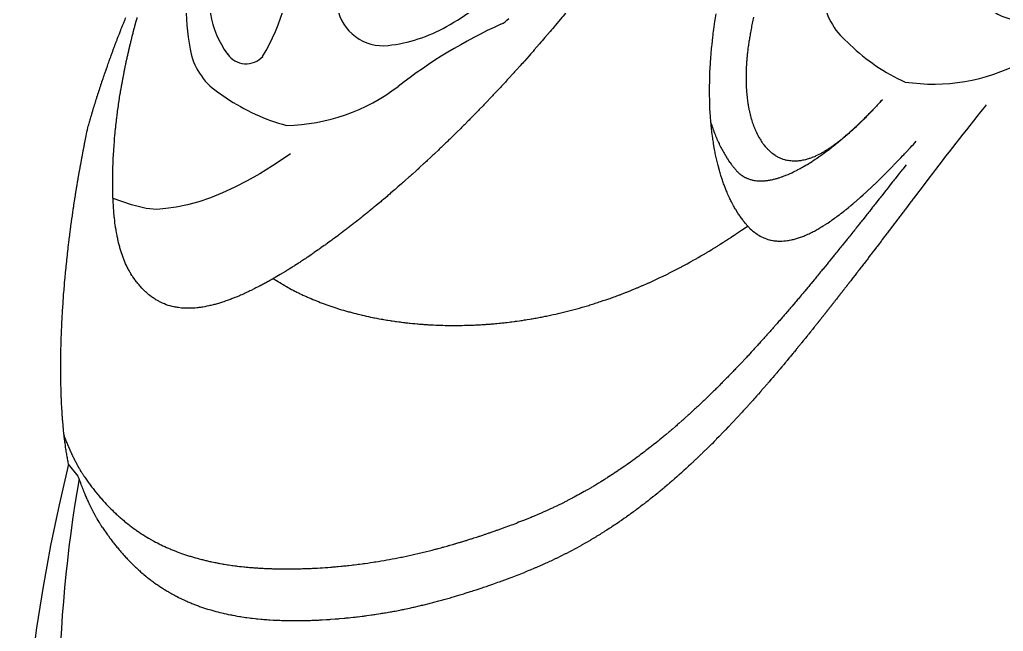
# Model space of a CAD drawing. Extents: x 649 to 723, y 631 to 778.
# Drawn here: x 654.94 to 661.68, y 715.11 to 719.29 of the extents above; entities that cross this region are included whole.
import ezdxf

# ---------------------------------------------------------------- set-up
doc = ezdxf.new("R2010")
doc.units = 0
doc.header["$MEASUREMENT"] = 0
doc.layers.add('1', color=4, linetype='Continuous')
doc.layers.add('204', color=7, linetype='Continuous')

# ---------------------------------------------------------------- blocks, each defined once
blk = doc.blocks.new('STANDARD')
at = {"layer": '1', "color": 2}
blk.add_line((0.9838, -2.3), (1.0564, -2.2984), dxfattribs=at)
blk.add_lwpolyline([(0.9838, 2.3, 0.194738), (0.6622, 2.1698, 0.099647), (0.2882, 1.6263, 0.057272), (0.0823, 0.9358, 0.043868), (0, 0, 0.043868), (0.0823, -0.9358, 0.057272), (0.2882, -1.6263, 0.099647), (0.6622, -2.1698, 0.194738), (0.9838, -2.3, 0.194738)], format="xyb", dxfattribs=at)
blk.add_lwpolyline([(1.5358, -1.4446, 0.188918), (1.7526, -1.3645, 0.101146), (2.0048, -1.0271, 0.059435), (2.1497, -0.5916, 0.045845), (2.2156, -0.0012, 0.045845), (2.1728, 0.5914, 0.059435), (2.0448, 1.0322, 0.101146), (1.806, 1.3791, 0.188918), (1.5924, 1.4676, 0.188918), (1.3756, 1.3875, 0.101146), (1.1234, 1.0501, 0.059435), (0.9784, 0.6147, 0.045845), (0.9126, 0.0242, 0.045845), (0.9554, -0.5684, 0.059435), (1.0834, -1.0092, 0.101146), (1.3222, -1.3561, 0.188918)], format="xyb", close=True, dxfattribs=at)
for centre, radius, start, end in [((0.7289, -1.1667), 1.3009, 306.49977, 342.69061), ((1.0257, -0.9378), 1.361, 271.29259, 290.51727)]:
    blk.add_arc(centre, radius, start, end, dxfattribs=at)
blk = doc.blocks.new('ROT')
at = {"layer": '1', "color": 2}
blk.add_line((0.9838, -2.3), (1.0564, -2.2984), dxfattribs=at)
blk.add_lwpolyline([(0.9838, 2.3, 0.194738), (0.6622, 2.1698, 0.099647), (0.2882, 1.6263, 0.057272), (0.0823, 0.9358, 0.043868), (0, 0, 0.043868), (0.0823, -0.9358, 0.057272), (0.2882, -1.6263, 0.099647), (0.6622, -2.1698, 0.194738), (0.9838, -2.3, 0.194738)], format="xyb", dxfattribs=at)
blk.add_lwpolyline([(1.5358, -1.4446, 0.188918), (1.7526, -1.3645, 0.101146), (2.0048, -1.0271, 0.059435), (2.1497, -0.5916, 0.045845), (2.2156, -0.0012, 0.045845), (2.1728, 0.5914, 0.059435), (2.0448, 1.0322, 0.101146), (1.806, 1.3791, 0.188918), (1.5924, 1.4676, 0.188918), (1.3756, 1.3875, 0.101146), (1.1234, 1.0501, 0.059435), (0.9784, 0.6147, 0.045845), (0.9126, 0.0242, 0.045845), (0.9554, -0.5684, 0.059435), (1.0834, -1.0092, 0.101146), (1.3222, -1.3561, 0.188918)], format="xyb", close=True, dxfattribs=at)
for centre, radius, start, end in [((2.1532, -0.7145), 0.1679, 329.90404, 352.47286), ((5.3779, -2.5834), 3.5592, 149.90404, 163.18483), ((0.7289, -1.1667), 1.3009, 306.49977, 342.69061), ((1.0257, -0.9378), 1.361, 271.29259, 290.51727)]:
    blk.add_arc(centre, radius, start, end, dxfattribs=at)
at = {"layer": '1', "color": 3}
for centre, radius, start, end in [((-0.3427, -2.0335), 1.4433, 4.40009, 34.99068), ((1.0851, -1.4508), 0.6287, 196.86234, 251.90472), ((0.9429, -1.9029), 0.1548, 249.9578, 352.6608)]:
    blk.add_arc(centre, radius, start, end, dxfattribs=at)
blk = doc.blocks.new('2010PRODIGY')
at = {"layer": '1', "color": 3}
for centre, radius, start, end in [((17.3628, 66.0444), 11.4311, 166.09843, 188.95849), ((15.4541, 67.0914), 9.2544, 170.05335, 207.15644)]:
    blk.add_arc(centre, radius, start, end, dxfattribs=at)
at = {"layer": '204', "color": 3, "linetype": 'Continuous'}
blk.add_line((6.3322, 68.7083), (6.2665, 68.7908), dxfattribs=at)
for points in [[(9.6688, 71.8766, -0.001218), (9.6335, 71.8341), (9.598, 71.7918, -0.001208), (9.5625, 71.7498), (9.5269, 71.7082, -0.001219), (9.4909, 71.6664), (9.4542, 71.6244, -0.001173), (9.4188, 71.5841), (9.3867, 71.548, -0.001148), (9.3579, 71.5158), (9.3319, 71.4871, -0.000891), (9.3071, 71.4597), (9.2818, 71.4321, -0.00081), (9.2562, 71.4044), (9.2307, 71.3769, -0.000884), (9.2053, 71.3497), (9.1798, 71.3226, -0.000859), (9.1543, 71.2957), (9.1288, 71.269, -0.000875), (9.1033, 71.2424), (9.0778, 71.2161, -0.000878), (9.0523, 71.1899), (9.0268, 71.1639, -0.000887), (9.0013, 71.1381), (8.9758, 71.1125, -0.000895), (8.9503, 71.0871), (8.9249, 71.0619, -0.000904), (8.8994, 71.0369), (8.874, 71.012, -0.000915), (8.8485, 70.9874), (8.8231, 70.963, -0.000926), (8.7977, 70.9388), (8.7724, 70.9148, -0.000939), (8.747, 70.891), (8.7217, 70.8674, -0.000953), (8.6965, 70.844), (8.6712, 70.8208, -0.000968), (8.646, 70.7978), (8.6209, 70.7751, -0.000984), (8.5957, 70.7526), (8.5707, 70.7303, -0.001002), (8.5456, 70.7082), (8.5206, 70.6863, -0.001021), (8.4957, 70.6647), (8.4708, 70.6433, -0.001032), (8.446, 70.6221), (8.4213, 70.6012, -0.001034), (8.3967, 70.5805), (8.3722, 70.5601, -0.001062), (8.3477, 70.54), (8.3234, 70.5201, -0.001088), (8.2991, 70.5004), (8.275, 70.4811, -0.001116), (8.2509, 70.4619), (8.227, 70.4431, -0.001147), (8.2031, 70.4245), (8.1794, 70.4061, -0.00118), (8.1558, 70.388), (8.1322, 70.3702, -0.001216), (8.1088, 70.3527), (8.0855, 70.3354, -0.001254), (8.0624, 70.3184), (8.0393, 70.3017, -0.001296), (8.0164, 70.2852), (7.9936, 70.269, -0.001341), (7.9709, 70.2531), (7.9484, 70.2374, -0.001393), (7.9259, 70.2221), (7.9036, 70.2069, -0.001435), (7.8815, 70.1922), (7.8596, 70.1777, -0.001534), (7.8376, 70.1634), (7.8152, 70.149, -0.001455), (7.7943, 70.1357), (7.7754, 70.1239, -0.0021), (7.7515, 70.1092), (7.7152, 70.0876, -0.001913), (7.6679, 70.0597)], [(10.9151, 70.4193), (10.8976, 70.4396, -0.010325), (10.8806, 70.461), (10.8642, 70.4835, -0.009561), (10.8483, 70.507), (10.833, 70.5316, -0.008847), (10.8182, 70.5573), (10.804, 70.584, -0.008172), (10.7903, 70.6117), (10.7773, 70.6405, -0.00756), (10.7648, 70.6702), (10.753, 70.701, -0.007005), (10.7417, 70.7328), (10.7311, 70.7656, -0.006509), (10.7212, 70.7993), (10.7118, 70.8339, -0.006067), (10.7032, 70.8696), (10.6952, 70.9061, -0.005674), (10.6879, 70.9436), (10.6812, 70.982, -0.005327), (10.6753, 71.0213), (10.6701, 71.0615, -0.005019), (10.6655, 71.1026), (10.6617, 71.1446, -0.004747), (10.6587, 71.1874), (10.6564, 71.231, -0.004506), (10.6548, 71.2755), (10.654, 71.3209, -0.004292), (10.654, 71.367), (10.6547, 71.414, -0.004102), (10.6563, 71.4617), (10.6586, 71.5102, -0.003932), (10.6618, 71.5595), (10.6658, 71.6096, -0.003782), (10.6706, 71.6604), (10.6763, 71.712, -0.003647), (10.6828, 71.7643), (10.6902, 71.8173, -0.003526), (10.6984, 71.871)], [(10.9551, 71.847, 0.002586), (10.9506, 71.8266), (10.944, 71.7956, 0.002278), (10.9358, 71.755)], [(6.9902, 69.8656), (6.9762, 69.8687, -0.009063), (6.9623, 69.8723), (6.9487, 69.8764, -0.009216), (6.9353, 69.8809), (6.922, 69.886, -0.009256), (6.9089, 69.8916), (6.8961, 69.8977, -0.009187), (6.8833, 69.9042), (6.8708, 69.9113, -0.009005), (6.8585, 69.9189), (6.8463, 69.9269, -0.008746), (6.8344, 69.9355), (6.8225, 69.9445, -0.008346), (6.8109, 69.954), (6.7996, 69.9639, -0.007308), (6.7886, 69.9741), (6.778, 69.9844, -0.006464), (6.7679, 69.9947), (6.7581, 70.0053, -0.006446), (6.7487, 70.0159), (6.7397, 70.0267, -0.00624), (6.7311, 70.0376), (6.7228, 70.0486, -0.006023), (6.7149, 70.0596), (6.7073, 70.0707, -0.005777), (6.7, 70.0819), (6.693, 70.0931, -0.005506), (6.6864, 70.1044), (6.6801, 70.1157, -0.005222), (6.674, 70.127), (6.6682, 70.1384, -0.00493), (6.6626, 70.1499), (6.6572, 70.1617, -0.004669), (6.652, 70.1736), (6.6469, 70.1857, -0.004543), (6.642, 70.1981), (6.6373, 70.2106, -0.004337), (6.6328, 70.2234), (6.6284, 70.2363, -0.004143), (6.6242, 70.2495), (6.6202, 70.2629, -0.003936), (6.6163, 70.2765), (6.6126, 70.2903, -0.003727), (6.6091, 70.3044), (6.6057, 70.3186, -0.003517), (6.6025, 70.3331), (6.5994, 70.3479, -0.003309), (6.5965, 70.3628), (6.5937, 70.378, -0.003105), (6.5911, 70.3934), (6.5887, 70.4091, -0.002906), (6.5864, 70.425), (6.5842, 70.4412, -0.002714), (6.5822, 70.4576), (6.5803, 70.4742, -0.00253), (6.5786, 70.4911), (6.577, 70.5083, -0.002354), (6.5756, 70.5257), (6.5743, 70.5434, -0.002186), (6.5731, 70.5613), (6.5721, 70.5795, -0.002027), (6.5712, 70.598), (6.5704, 70.6168, -0.001875), (6.5697, 70.6358), (6.5692, 70.6551, -0.001753), (6.5688, 70.6746), (6.5686, 70.6944, -0.001763), (6.5685, 70.7145), (6.5685, 70.7348, -0.001697), (6.5687, 70.7553), (6.569, 70.7761, -0.001637), (6.5694, 70.7971), (6.57, 70.8183, -0.001587), (6.5708, 70.8396), (6.5716, 70.8612, -0.001545), (6.5727, 70.883), (6.5738, 70.905, -0.001511), (6.5751, 70.9271), (6.5766, 70.9494, -0.001483), (6.5782, 70.9719), (6.5799, 70.9945, -0.001462), (6.5818, 71.0173), (6.5838, 71.0403, -0.001446), (6.586, 71.0633), (6.5883, 71.0865, -0.001436), (6.5908, 71.1098), (6.5934, 71.1333, -0.00143), (6.5962, 71.1568), (6.5991, 71.1804, -0.001429), (6.6022, 71.2042), (6.6054, 71.228, -0.001433), (6.6088, 71.2519), (6.6123, 71.2759, -0.001441), (6.616, 71.2999), (6.6198, 71.3241, -0.001452), (6.6238, 71.3482), (6.6279, 71.3724, -0.001469), (6.6322, 71.3967), (6.6367, 71.421, -0.001475), (6.6413, 71.4453), (6.6461, 71.4698, -0.001419), (6.651, 71.4944), (6.6561, 71.519, -0.001382), (6.6614, 71.5438), (6.6668, 71.5686, -0.001345), (6.6724, 71.5935), (6.6781, 71.6185, -0.001311), (6.684, 71.6436), (6.69, 71.6687, -0.00128), (6.6963, 71.6939), (6.7026, 71.7192, -0.001251), (6.7091, 71.7445), (6.7158, 71.77, -0.001224), (6.7226, 71.7954), (6.7295, 71.8209, -0.0012), (6.7366, 71.8465)], [(6.5318, 71.5129), (6.5383, 71.5313, -0.000661), (6.5449, 71.5497), (6.5515, 71.5682, -0.000656), (6.5582, 71.5867), (6.565, 71.6051, -0.000659), (6.5718, 71.6237), (6.5787, 71.6422, -0.00066), (6.5857, 71.6607), (6.5927, 71.6793, -0.000661), (6.5998, 71.6978), (6.6069, 71.7164, -0.000663), (6.6141, 71.735), (6.6214, 71.7536, -0.000664), (6.6287, 71.7722), (6.6361, 71.7908, -0.000666), (6.6436, 71.8095), (6.6511, 71.8281, -0.000667), (6.6587, 71.8468)], [(10.9358, 71.755), (10.9333, 71.7413, 0.001575), (10.9309, 71.7277), (10.9286, 71.7142, 0.001617), (10.9263, 71.7007), (10.9242, 71.6874, 0.001648), (10.9222, 71.6741), (10.9203, 71.6608, 0.001685), (10.9185, 71.6477), (10.9168, 71.6346, 0.001722), (10.9152, 71.6216), (10.9137, 71.6087, 0.001762), (10.9123, 71.5959), (10.911, 71.5831, 0.001804), (10.9098, 71.5704), (10.9087, 71.5578, 0.001848), (10.9077, 71.5453), (10.9068, 71.5329, 0.001894), (10.906, 71.5206), (10.9054, 71.5083, 0.001943), (10.9048, 71.4961), (10.9043, 71.484, 0.001995), (10.9039, 71.472), (10.9036, 71.4601, 0.00205), (10.9034, 71.4483), (10.9033, 71.4366, 0.002107), (10.9034, 71.4249), (10.9035, 71.4134, 0.002168), (10.9037, 71.4019), (10.904, 71.3905, 0.002232), (10.9044, 71.3792), (10.9049, 71.368, 0.002299), (10.9055, 71.357), (10.9062, 71.346, 0.002369), (10.9071, 71.335), (10.908, 71.3242, 0.002444), (10.909, 71.3135), (10.9101, 71.3029, 0.002522), (10.9113, 71.2924), (10.9126, 71.282, 0.002603), (10.914, 71.2717), (10.9155, 71.2614, 0.002686), (10.9171, 71.2513), (10.9188, 71.2413, 0.002761), (10.9206, 71.2314), (10.9225, 71.2216, 0.002841), (10.9244, 71.2119), (10.9265, 71.2023, 0.002925), (10.9287, 71.1928), (10.931, 71.1834, 0.003014), (10.9333, 71.1742), (10.9358, 71.165, 0.003109), (10.9383, 71.1559), (10.941, 71.147, 0.003208), (10.9437, 71.1382), (10.9465, 71.1295, 0.003313), (10.9494, 71.1209), (10.9524, 71.1124, 0.003424), (10.9555, 71.104), (10.9587, 71.0958, 0.00354), (10.962, 71.0876), (10.9654, 71.0796, 0.003661), (10.9688, 71.0717), (10.9723, 71.064, 0.003789), (10.976, 71.0563), (10.9797, 71.0488, 0.003919), (10.9835, 71.0414), (10.9874, 71.0341, 0.004067), (10.9913, 71.0269), (10.9954, 71.0199, 0.004175), (10.9995, 71.013), (11.0037, 71.0063, 0.004446), (11.0081, 70.9996), (11.0126, 70.9929, 0.004176), (11.0169, 70.9867), (11.0209, 70.9812, 0.006004), (11.0261, 70.9744), (11.0345, 70.9642, 0.005328), (11.0455, 70.9512)], [(6.3984, 71.0922), (6.4013, 71.1025, -0.000413), (6.4042, 71.1128), (6.4072, 71.1232, -0.00041), (6.4101, 71.1335), (6.4131, 71.1438, -0.000409), (6.4162, 71.1542), (6.4192, 71.1646, -0.000408), (6.4223, 71.175), (6.4253, 71.1854, -0.000407), (6.4284, 71.1958), (6.4316, 71.2062, -0.000406), (6.4347, 71.2166), (6.4379, 71.2271, -0.000405), (6.4411, 71.2376), (6.4443, 71.248, -0.000404), (6.4475, 71.2585), (6.4508, 71.269, -0.000404), (6.4541, 71.2795), (6.4574, 71.29, -0.000403), (6.4607, 71.3005), (6.464, 71.3111, -0.000403), (6.4674, 71.3216), (6.4708, 71.3322, -0.000402), (6.4742, 71.3427), (6.4776, 71.3533, -0.000402), (6.4811, 71.3639), (6.4846, 71.3745, -0.000402), (6.4881, 71.3851), (6.4916, 71.3957, -0.000399), (6.4951, 71.4063), (6.4987, 71.4168, -0.000411), (6.5023, 71.4275), (6.506, 71.4385, -0.000371), (6.5095, 71.4488), (6.5127, 71.4582, -0.000525), (6.5169, 71.4701), (6.5233, 71.4886, -0.00044), (6.5318, 71.5129)], [(10.8385, 70.7979), (10.8444, 70.7915, 0.009654), (10.8506, 70.7855), (10.8568, 70.7797, 0.010155), (10.8633, 70.7743), (10.8699, 70.7693, 0.01023), (10.8766, 70.7645), (10.8835, 70.76, 0.010264), (10.8906, 70.7559), (10.8978, 70.752, 0.010153), (10.9051, 70.7484), (10.9126, 70.7452, 0.009933), (10.9202, 70.7422), (10.9279, 70.7395, 0.009613), (10.9358, 70.7371), (10.9438, 70.735, 0.009215), (10.9519, 70.7332), (10.9602, 70.7317, 0.008763), (10.9685, 70.7304), (10.977, 70.7294, 0.008278), (10.9855, 70.7287), (10.9942, 70.7283, 0.00778), (11.003, 70.7281), (11.0119, 70.7282, 0.007286), (11.0209, 70.7285), (11.0299, 70.7291, 0.006802), (11.0391, 70.73), (11.0484, 70.7311, 0.006303), (11.0577, 70.7324), (11.0671, 70.734, 0.005803), (11.0766, 70.7358), (11.0862, 70.7379, 0.005341), (11.0958, 70.7402), (11.1056, 70.7427, 0.004913), (11.1154, 70.7454), (11.1252, 70.7484, 0.004519), (11.1352, 70.7515), (11.1452, 70.7549, 0.004159), (11.1552, 70.7585), (11.1653, 70.7623, 0.003838), (11.1755, 70.7662), (11.1858, 70.7704, 0.003577), (11.196, 70.7748), (11.2064, 70.7794, 0.00334), (11.2168, 70.7841), (11.2272, 70.789, 0.003123), (11.2377, 70.7941), (11.2482, 70.7994, 0.002925), (11.2588, 70.8049), (11.2694, 70.8105, 0.002743), (11.2801, 70.8164), (11.2908, 70.8223, 0.002582), (11.3015, 70.8285), (11.3123, 70.8348, 0.002448), (11.3231, 70.8412), (11.3339, 70.8479, 0.002323), (11.3448, 70.8547), (11.3557, 70.8616, 0.002208), (11.3666, 70.8687), (11.3775, 70.876, 0.002101), (11.3885, 70.8833), (11.3995, 70.8909, 0.002002), (11.4105, 70.8986), (11.4216, 70.9064, 0.00191), (11.4327, 70.9144), (11.4438, 70.9225, 0.001825), (11.4549, 70.9308), (11.466, 70.9392, 0.001746), (11.4771, 70.9477), (11.4883, 70.9564, 0.001672), (11.4995, 70.9652), (11.5107, 70.9741, 0.001604), (11.5219, 70.9831), (11.5331, 70.9923, 0.00154), (11.5443, 71.0016), (11.5555, 71.011, 0.001481), (11.5668, 71.0206), (11.578, 71.0302, 0.001432), (11.5893, 71.04), (11.6005, 71.0499, 0.001402), (11.6118, 71.0599), (11.6231, 71.07, 0.001375), (11.6343, 71.0803), (11.6456, 71.0906, 0.00135), (11.6569, 71.1011), (11.6681, 71.1117, 0.001325), (11.6794, 71.1224), (11.6906, 71.1332, 0.001306), (11.7019, 71.1441), (11.7132, 71.1551, 0.001274), (11.7244, 71.1662), (11.7356, 71.1774, 0.001294), (11.7469, 71.1888), (11.7585, 71.2007, 0.00115), (11.7694, 71.2118), (11.7792, 71.222, 0.001613), (11.7918, 71.2353), (11.8111, 71.256, 0.001322), (11.8365, 71.2834)], [(11.8365, 71.2834), (11.8247, 71.2705, -0.000879), (11.8129, 71.2577), (11.8012, 71.245, -0.000902), (11.7895, 71.2325), (11.7778, 71.2201, -0.001025), (11.7662, 71.2079), (11.7546, 71.1958, -0.00113), (11.7431, 71.1838), (11.7315, 71.172, -0.001248), (11.72, 71.1603), (11.7086, 71.1488, -0.001374), (11.6971, 71.1375), (11.6857, 71.1263, -0.00151), (11.6744, 71.1153), (11.663, 71.1045, -0.001656), (11.6518, 71.0939), (11.6405, 71.0834, -0.001813), (11.6293, 71.0732), (11.6181, 71.0631, -0.001984), (11.607, 71.0532), (11.5958, 71.0435, -0.00217), (11.5848, 71.0341), (11.5737, 71.0248, -0.002372), (11.5627, 71.0157), (11.5518, 71.0069, -0.002592), (11.5408, 70.9983), (11.5299, 70.9899, -0.002832), (11.5191, 70.9817), (11.5083, 70.9738, -0.003095), (11.4975, 70.9661), (11.4867, 70.9586, -0.003381), (11.476, 70.9514), (11.4654, 70.9445, -0.003693), (11.4548, 70.9378), (11.4442, 70.9313, -0.004034), (11.4336, 70.9251), (11.4231, 70.9192, -0.004403), (11.4127, 70.9135), (11.4022, 70.9082, -0.004803), (11.3919, 70.9031), (11.3815, 70.8983, -0.00524), (11.3712, 70.8937), (11.3611, 70.8895, -0.005702), (11.351, 70.8856), (11.3409, 70.882, -0.006104), (11.331, 70.8787), (11.3211, 70.8758, -0.006551), (11.3113, 70.8731), (11.3016, 70.8707, -0.006997), (11.292, 70.8687), (11.2825, 70.8669, -0.007446), (11.273, 70.8655), (11.2637, 70.8643, -0.007881), (11.2544, 70.8635), (11.2452, 70.863, -0.008287), (11.2361, 70.8628), (11.227, 70.863, -0.008648), (11.2181, 70.8634), (11.2092, 70.8642, -0.008944), (11.2004, 70.8652), (11.1917, 70.8666, -0.009161), (11.1831, 70.8683), (11.1746, 70.8703, -0.009277), (11.1662, 70.8726), (11.1578, 70.8753, -0.009282), (11.1496, 70.8782), (11.1415, 70.8815, -0.009216), (11.1334, 70.885), (11.1255, 70.8889, -0.008974), (11.1177, 70.8931), (11.11, 70.8975, -0.009013), (11.1024, 70.9023), (11.0947, 70.9076, -0.00785), (11.0875, 70.9128), (11.081, 70.9176, -0.010789), (11.073, 70.9244), (11.061, 70.9358, -0.008342), (11.0455, 70.9512)], [(10.6635, 71.1244), (10.6667, 71.1143, 0.002047), (10.67, 71.1043), (10.6734, 71.0944, 0.002103), (10.6768, 71.0845), (10.6803, 71.0748, 0.002152), (10.6839, 71.0652), (10.6875, 71.0556, 0.002205), (10.6912, 71.0462), (10.6949, 71.0369, 0.002259), (10.6987, 71.0276), (10.7026, 71.0185, 0.002315), (10.7065, 71.0094), (10.7104, 71.0005, 0.002373), (10.7145, 70.9917), (10.7185, 70.9829, 0.002433), (10.7227, 70.9743), (10.7269, 70.9657, 0.002496), (10.7311, 70.9573), (10.7354, 70.9489, 0.00256), (10.7398, 70.9407), (10.7442, 70.9326, 0.002626), (10.7487, 70.9245), (10.7533, 70.9166, 0.002694), (10.7578, 70.9088), (10.7625, 70.9011, 0.002762), (10.7672, 70.8934), (10.7719, 70.8859, 0.002841), (10.7767, 70.8785), (10.7816, 70.8712, 0.00289), (10.7865, 70.864), (10.7914, 70.857, 0.003052), (10.7965, 70.8499), (10.8017, 70.8428, 0.002842), (10.8067, 70.8363), (10.8112, 70.8304, 0.004065), (10.8171, 70.823), (10.8263, 70.812, 0.00358), (10.8385, 70.7979)], [(6.2665, 68.7908), (6.2641, 68.8031, -0.001737), (6.2616, 68.8154), (6.2593, 68.828, -0.001664), (6.257, 68.8406), (6.2548, 68.8535, -0.001577), (6.2526, 68.8664), (6.2505, 68.8795, -0.001502), (6.2485, 68.8928), (6.2465, 68.9061, -0.001432), (6.2446, 68.9196), (6.2427, 68.9333, -0.001369), (6.2409, 68.947), (6.2391, 68.9609, -0.00131), (6.2374, 68.975), (6.2358, 68.9891, -0.001257), (6.2342, 69.0034), (6.2327, 69.0178, -0.001208), (6.2312, 69.0323), (6.2298, 69.0469, -0.001162), (6.2285, 69.0616), (6.2272, 69.0765, -0.001121), (6.2259, 69.0914), (6.2248, 69.1065, -0.001083), (6.2236, 69.1216), (6.2226, 69.1369, -0.001044), (6.2216, 69.1523), (6.2206, 69.1678, -0.001006), (6.2197, 69.1835), (6.2189, 69.1992, -0.000969), (6.2181, 69.215), (6.2174, 69.231, -0.000931), (6.2167, 69.2471), (6.2161, 69.2633, -0.000894), (6.2155, 69.2797), (6.215, 69.2962, -0.000858), (6.2146, 69.3128), (6.2142, 69.3295, -0.000824), (6.2138, 69.3464), (6.2135, 69.3634, -0.000811), (6.2132, 69.3805), (6.213, 69.3977, -0.000809), (6.2129, 69.4151), (6.2128, 69.4326, -0.000806), (6.2128, 69.4502), (6.2128, 69.4679, -0.000801), (6.2129, 69.4858), (6.2131, 69.5037, -0.000784), (6.2133, 69.5218), (6.2135, 69.54, -0.000767), (6.2138, 69.5583), (6.2142, 69.5767, -0.000751), (6.2147, 69.5953), (6.2151, 69.6139, -0.000736), (6.2157, 69.6327), (6.2163, 69.6516, -0.000727), (6.217, 69.6706), (6.2177, 69.6897, -0.000719), (6.2185, 69.7089), (6.2193, 69.7282, -0.000711), (6.2202, 69.7477), (6.2212, 69.7672, -0.000703), (6.2222, 69.7868), (6.2233, 69.8066, -0.000696), (6.2245, 69.8265), (6.2257, 69.8464, -0.00069), (6.227, 69.8665), (6.2283, 69.8867, -0.000684), (6.2297, 69.9069), (6.2312, 69.9273, -0.000679), (6.2327, 69.9478), (6.2343, 69.9684, -0.000674), (6.236, 69.989), (6.2377, 70.0098, -0.00067), (6.2395, 70.0307), (6.2413, 70.0516, -0.000666), (6.2432, 70.0727), (6.2452, 70.0938, -0.000662), (6.2472, 70.1151), (6.2494, 70.1364, -0.000658), (6.2515, 70.1578), (6.2538, 70.1794, -0.000654), (6.2561, 70.201), (6.2585, 70.2227, -0.000651), (6.2609, 70.2445), (6.2634, 70.2664, -0.000647), (6.266, 70.2883), (6.2687, 70.3104, -0.000645), (6.2714, 70.3325), (6.2742, 70.3548, -0.000642), (6.277, 70.3771), (6.2799, 70.3995, -0.000639), (6.2829, 70.422), (6.286, 70.4446, -0.000635), (6.2891, 70.4673), (6.2923, 70.49, -0.000632), (6.2956, 70.5128), (6.299, 70.5356, -0.000632), (6.3024, 70.5585), (6.3058, 70.5815, -0.000639), (6.3094, 70.6046), (6.313, 70.6278, -0.000644), (6.3168, 70.6511), (6.3205, 70.6745, -0.000644), (6.3244, 70.6981), (6.3284, 70.7219, -0.000639), (6.3325, 70.7458), (6.3366, 70.7698, -0.00064), (6.3409, 70.794), (6.3452, 70.8184, -0.000635), (6.3496, 70.8428), (6.3541, 70.8672, -0.000661), (6.3587, 70.8921), (6.3635, 70.9176, -0.000601), (6.3681, 70.9417), (6.3723, 70.9635, -0.00087), (6.3779, 70.9917), (6.3867, 71.0352, -0.000741), (6.3984, 71.0922)], [(10.9151, 70.4193), (10.9238, 70.4099, 0.008161), (10.9327, 70.4009), (10.9418, 70.3924, 0.008653), (10.9511, 70.3843), (10.9605, 70.3766, 0.009259), (10.9701, 70.3694), (10.9799, 70.3626, 0.009771), (10.9899, 70.3562), (11.0001, 70.3503, 0.010205), (11.0104, 70.3449), (11.0209, 70.3399, 0.010518), (11.0316, 70.3354), (11.0425, 70.3313, 0.010686), (11.0535, 70.3277), (11.0648, 70.3246, 0.010696), (11.0762, 70.322), (11.0879, 70.3198, 0.010547), (11.0997, 70.3181), (11.1117, 70.3168, 0.010251), (11.1239, 70.3161), (11.1363, 70.3158, 0.009832), (11.1489, 70.3161), (11.1617, 70.3168, 0.009324), (11.1746, 70.318), (11.1878, 70.3197, 0.00875), (11.2012, 70.3219), (11.2148, 70.3246, 0.008145), (11.2285, 70.3278), (11.2423, 70.3315, 0.007497), (11.2562, 70.3356), (11.2702, 70.3402, 0.006794), (11.2843, 70.3453), (11.2986, 70.3508, 0.00617), (11.3129, 70.3568), (11.3274, 70.3632, 0.005582), (11.3419, 70.37), (11.3566, 70.3773, 0.005048), (11.3714, 70.3849), (11.3863, 70.393, 0.004564), (11.4013, 70.4015), (11.4163, 70.4104, 0.004126), (11.4315, 70.4197), (11.4468, 70.4294, 0.003733), (11.4622, 70.4395), (11.4777, 70.4499, 0.003379), (11.4933, 70.4607), (11.509, 70.4719, 0.003061), (11.5247, 70.4834), (11.5406, 70.4953, 0.002775), (11.5565, 70.5075), (11.5726, 70.52, 0.002517), (11.5887, 70.5329), (11.605, 70.5461, 0.002284), (11.6213, 70.5596), (11.6377, 70.5735, 0.002073), (11.6542, 70.5876), (11.6708, 70.602, 0.001882), (11.6874, 70.6167), (11.7042, 70.6317, 0.001708), (11.721, 70.647), (11.7378, 70.6625, 0.001574), (11.7548, 70.6783), (11.7717, 70.6943, 0.001458), (11.7888, 70.7105), (11.8059, 70.727, 0.001347), (11.823, 70.7437), (11.8402, 70.7607, 0.001248), (11.8575, 70.7778), (11.8749, 70.7953, 0.001144), (11.8922, 70.8128), (11.9095, 70.8305, 0.001086), (11.9271, 70.8487), (11.9452, 70.8675, 0.000907), (11.9622, 70.8853), (11.9777, 70.9015, 0.001174), (11.9976, 70.9227), (12.0284, 70.9559, 0.000881), (12.0689, 70.9997)], [(11.4926, 70.9597), (11.4945, 70.9613, 0.000083), (11.4965, 70.9628), (11.4984, 70.9643, 0.000084), (11.5004, 70.9659), (11.5023, 70.9674, 0.000089), (11.5042, 70.9689), (11.5061, 70.9704, 0.000094), (11.508, 70.9719), (11.51, 70.9734, 0.000098), (11.5119, 70.9749), (11.5138, 70.9764, 0.000103), (11.5156, 70.9779), (11.5175, 70.9794, 0.000108), (11.5194, 70.9809), (11.5213, 70.9824, 0.000114), (11.5231, 70.9839), (11.525, 70.9853, 0.000119), (11.5268, 70.9868), (11.5287, 70.9883, 0.000125), (11.5305, 70.9898), (11.5323, 70.9912, 0.000131), (11.5342, 70.9927), (11.536, 70.9941, 0.000137), (11.5378, 70.9956), (11.5396, 70.997, 0.000143), (11.5414, 70.9985), (11.5432, 70.9999, 0.000149), (11.5449, 71.0013), (11.5467, 71.0027, 0.000155), (11.5485, 71.0042), (11.5502, 71.0056, 0.000167), (11.552, 71.007), (11.5537, 71.0084, 0.000157), (11.5554, 71.0098), (11.5569, 71.011, 0.000231), (11.5588, 71.0126), (11.5618, 71.015, 0.000207), (11.5656, 71.0181)], [(11.9988, 70.8384), (11.9757, 70.8088, -0.000162), (11.9526, 70.7793), (11.9296, 70.7499, -0.000164), (11.9066, 70.7206), (11.8837, 70.6914, -0.000172), (11.8609, 70.6624), (11.838, 70.6334, -0.000178), (11.8153, 70.6046), (11.7926, 70.5759, -0.000185), (11.7699, 70.5472), (11.7474, 70.5187, -0.000191), (11.7248, 70.4903), (11.7023, 70.4621, -0.000198), (11.6799, 70.4339), (11.6575, 70.4058, -0.000215), (11.6351, 70.3779), (11.6128, 70.35, -0.000252), (11.5906, 70.3223), (11.5684, 70.2947, -0.000287), (11.5462, 70.2672), (11.5241, 70.2399, -0.000324), (11.502, 70.2127), (11.48, 70.1856, -0.000361), (11.458, 70.1586), (11.4361, 70.1318, -0.0004), (11.4142, 70.1051), (11.3923, 70.0785, -0.000439), (11.3704, 70.0521), (11.3486, 70.0258, -0.000479), (11.3269, 69.9997), (11.3051, 69.9737, -0.000516), (11.2834, 69.9479), (11.2617, 69.9222, -0.000553), (11.2401, 69.8967), (11.2184, 69.8713, -0.000592), (11.1968, 69.8461), (11.1752, 69.821, -0.000631), (11.1537, 69.796), (11.1321, 69.7713, -0.000671), (11.1106, 69.7467), (11.0891, 69.7222, -0.000712), (11.0676, 69.6979), (11.0461, 69.6738, -0.000754), (11.0246, 69.6498), (11.0031, 69.626, -0.000797), (10.9817, 69.6023), (10.9602, 69.5788, -0.00084), (10.9387, 69.5555), (10.9173, 69.5323, -0.000885), (10.8959, 69.5093), (10.8744, 69.4865, -0.00093), (10.853, 69.4639), (10.8315, 69.4414, -0.000977), (10.81, 69.4191), (10.7886, 69.397, -0.001024), (10.7671, 69.375), (10.7456, 69.3532, -0.001072), (10.7241, 69.3316), (10.7026, 69.3102, -0.001121), (10.6811, 69.289), (10.6595, 69.2679, -0.00117), (10.638, 69.247), (10.6164, 69.2263, -0.001217), (10.5948, 69.2058), (10.5732, 69.1855, -0.001265), (10.5516, 69.1653), (10.5299, 69.1454, -0.001314), (10.5082, 69.1257), (10.4865, 69.1061, -0.001364), (10.4648, 69.0867), (10.4431, 69.0676, -0.001416), (10.4213, 69.0486), (10.3995, 69.0299, -0.001469), (10.3777, 69.0113), (10.3558, 68.9929, -0.001522), (10.3339, 68.9748), (10.312, 68.9568, -0.001577), (10.2901, 68.9391), (10.2681, 68.9216, -0.00163), (10.2461, 68.9043), (10.2241, 68.8871, -0.001681), (10.202, 68.8702), (10.1798, 68.8536, -0.001733), (10.1577, 68.8371), (10.1355, 68.8208, -0.001783), (10.1132, 68.8048), (10.0909, 68.7889, -0.001833), (10.0686, 68.7733), (10.0462, 68.7579, -0.00188), (10.0237, 68.7427), (10.0012, 68.7277, -0.001906), (9.9786, 68.7129), (9.956, 68.6984, -0.001915), (9.9334, 68.684), (9.9107, 68.6699, -0.001929), (9.8879, 68.656), (9.8651, 68.6423, -0.001942), (9.8423, 68.6288), (9.8194, 68.6156, -0.001956), (9.7965, 68.6025), (9.7736, 68.5897, -0.001971), (9.7506, 68.5771), (9.7276, 68.5647, -0.001987), (9.7046, 68.5526), (9.6815, 68.5406, -0.001995), (9.6584, 68.5289), (9.6353, 68.5174, -0.001981), (9.6121, 68.5061), (9.5889, 68.495, -0.001946), (9.5658, 68.4842), (9.5428, 68.4736, -0.001983), (9.5194, 68.4631), (9.4955, 68.4526, -0.001785), (9.473, 68.4429), (9.4527, 68.4342, -0.002468), (9.4266, 68.4235), (9.3864, 68.4077, -0.002077), (9.3338, 68.3873)], [(12.0635, 70.6264), (12.0543, 70.6142, 0.000007), (12.0451, 70.602), (12.0359, 70.5898, 0.000007), (12.0267, 70.5777), (12.0175, 70.5656, -0.000001), (12.0084, 70.5534), (11.9992, 70.5414, -0.000006), (11.9901, 70.5293), (11.9809, 70.5172, -0.000012), (11.9718, 70.5052), (11.9627, 70.4931, -0.000018), (11.9536, 70.4811), (11.9445, 70.4691, -0.000024), (11.9355, 70.4571), (11.9264, 70.4452, -0.00003), (11.9173, 70.4332), (11.9083, 70.4213, -0.000036), (11.8993, 70.4094), (11.8902, 70.3975, -0.000042), (11.8812, 70.3856), (11.8722, 70.3738, -0.000048), (11.8632, 70.3619), (11.8543, 70.3501, -0.000054), (11.8453, 70.3383), (11.8363, 70.3265, -0.00006), (11.8274, 70.3148), (11.8184, 70.303, -0.000067), (11.8095, 70.2913), (11.8006, 70.2796, -0.000073), (11.7917, 70.2679), (11.7827, 70.2562, -0.000079), (11.7738, 70.2445), (11.765, 70.2329, -0.000086), (11.7561, 70.2213), (11.7472, 70.2097, -0.000092), (11.7383, 70.1981), (11.7295, 70.1866, -0.0001), (11.7206, 70.175), (11.7118, 70.1635, -0.000107), (11.7029, 70.152), (11.6942, 70.1406, -0.00012), (11.6853, 70.1291), (11.6762, 70.1173, -0.000116), (11.6677, 70.1063), (11.66, 70.0963, -0.000178), (11.6501, 70.0835), (11.6349, 70.0639, -0.000162), (11.615, 70.0382)], [(7.6679, 70.0597), (7.6788, 70.0526, 0.002205), (7.6898, 70.0456), (7.7009, 70.0386, 0.002192), (7.712, 70.0318), (7.7232, 70.025, 0.002151), (7.7346, 70.0183), (7.7459, 70.0117, 0.002116), (7.7574, 70.0052), (7.769, 69.9987, 0.002079), (7.7806, 69.9924), (7.7923, 69.9861, 0.002042), (7.804, 69.9799), (7.8159, 69.9738, 0.002004), (7.8278, 69.9678), (7.8398, 69.9618, 0.001967), (7.8519, 69.956), (7.864, 69.9502, 0.00193), (7.8762, 69.9445), (7.8885, 69.9389, 0.001894), (7.9008, 69.9333), (7.9133, 69.9279, 0.001862), (7.9258, 69.9225), (7.9383, 69.9172, 0.001828), (7.951, 69.912), (7.9637, 69.9068, 0.001795), (7.9765, 69.9018), (7.9893, 69.8968, 0.001761), (8.0023, 69.8919), (8.0153, 69.887, 0.001727), (8.0283, 69.8823), (8.0415, 69.8776, 0.001697), (8.0547, 69.873), (8.0679, 69.8684, 0.001669), (8.0813, 69.864), (8.0947, 69.8596, 0.001642), (8.1082, 69.8553), (8.1217, 69.8511, 0.001614), (8.1354, 69.8469), (8.1491, 69.8428, 0.001587), (8.1628, 69.8388), (8.1766, 69.8349, 0.001562), (8.1905, 69.8311), (8.2045, 69.8273, 0.001549), (8.2185, 69.8236), (8.2326, 69.8199, 0.001538), (8.2467, 69.8164), (8.261, 69.8129, 0.001525), (8.2752, 69.8095), (8.2896, 69.8062, 0.00151), (8.304, 69.803), (8.3185, 69.7998, 0.001496), (8.333, 69.7967), (8.3476, 69.7937, 0.001482), (8.3622, 69.7908), (8.377, 69.7879, 0.001468), (8.3917, 69.7851), (8.4066, 69.7824, 0.001455), (8.4215, 69.7798), (8.4364, 69.7773, 0.001442), (8.4514, 69.7748), (8.4665, 69.7724, 0.00143), (8.4816, 69.7701), (8.4968, 69.7679, 0.001418), (8.512, 69.7658), (8.5273, 69.7637, 0.001406), (8.5427, 69.7617), (8.5581, 69.7598, 0.001395), (8.5735, 69.758), (8.5891, 69.7563, 0.001384), (8.6046, 69.7546), (8.6202, 69.7531, 0.001375), (8.6359, 69.7516), (8.6516, 69.7502, 0.001366), (8.6674, 69.7488), (8.6832, 69.7476, 0.001358), (8.6991, 69.7464), (8.715, 69.7454, 0.00135), (8.731, 69.7444), (8.747, 69.7435, 0.001344), (8.7631, 69.7426), (8.7792, 69.7419, 0.001346), (8.7954, 69.7412), (8.8116, 69.7407, 0.001347), (8.8279, 69.7402), (8.8442, 69.7398, 0.001348), (8.8606, 69.7395), (8.877, 69.7393, 0.00135), (8.8934, 69.7392), (8.9099, 69.7391, 0.001352), (8.9264, 69.7392), (8.943, 69.7393, 0.001353), (8.9596, 69.7395), (8.9763, 69.7399, 0.001355), (8.993, 69.7403), (9.0098, 69.7408, 0.001357), (9.0266, 69.7414), (9.0434, 69.7421, 0.00136), (9.0603, 69.7429), (9.0772, 69.7437, 0.001362), (9.0941, 69.7447), (9.1111, 69.7458, 0.001365), (9.1281, 69.747), (9.1452, 69.7482, 0.001367), (9.1623, 69.7496), (9.1794, 69.7511, 0.001369), (9.1966, 69.7526), (9.2138, 69.7543, 0.00137), (9.2311, 69.756), (9.2484, 69.7579, 0.001371), (9.2657, 69.7599), (9.283, 69.7619, 0.001372), (9.3004, 69.7641), (9.3178, 69.7663, 0.001375), (9.3353, 69.7687), (9.3528, 69.7712, 0.001382), (9.3703, 69.7738), (9.3878, 69.7764, 0.001391), (9.4054, 69.7792), (9.423, 69.7821, 0.001398), (9.4407, 69.7851), (9.4583, 69.7882, 0.001402), (9.476, 69.7914), (9.4938, 69.7947, 0.001406), (9.5115, 69.7982), (9.5293, 69.8017, 0.00141), (9.5471, 69.8054), (9.5649, 69.8091, 0.001415), (9.5828, 69.813), (9.6007, 69.817, 0.001418), (9.6186, 69.8211), (9.6365, 69.8253, 0.001422), (9.6545, 69.8296), (9.6725, 69.8341, 0.001426), (9.6905, 69.8386), (9.7085, 69.8433, 0.001429), (9.7266, 69.8481), (9.7447, 69.853, 0.001433), (9.7628, 69.8581), (9.7809, 69.8632, 0.001436), (9.799, 69.8685), (9.8172, 69.8739, 0.001437), (9.8354, 69.8794), (9.8536, 69.885, 0.001422), (9.8718, 69.8907), (9.89, 69.8966, 0.00142), (9.9083, 69.9026), (9.9266, 69.9087, 0.00142), (9.9449, 69.9149), (9.9632, 69.9213, 0.00142), (9.9815, 69.9278), (9.9998, 69.9344, 0.00142), (10.0182, 69.9411), (10.0366, 69.9479, 0.001419), (10.055, 69.9549), (10.0734, 69.962, 0.001418), (10.0918, 69.9693), (10.1102, 69.9766, 0.001417), (10.1287, 69.9841), (10.1471, 69.9917, 0.001415), (10.1656, 69.9995), (10.1841, 70.0073, 0.001412), (10.2026, 70.0153), (10.2211, 70.0235, 0.001409), (10.2397, 70.0317), (10.2582, 70.0401, 0.001405), (10.2768, 70.0487), (10.2954, 70.0573, 0.001401), (10.3139, 70.0661), (10.3325, 70.075, 0.001397), (10.3511, 70.0841), (10.3698, 70.0933, 0.001392), (10.3884, 70.1026), (10.407, 70.1121, 0.001387), (10.4257, 70.1217), (10.4444, 70.1315, 0.001374), (10.463, 70.1414), (10.4817, 70.1514, 0.001349), (10.5004, 70.1615), (10.5192, 70.1718, 0.001326), (10.5379, 70.1823), (10.5566, 70.1928, 0.001302), (10.5754, 70.2035), (10.5942, 70.2144, 0.001279), (10.6129, 70.2254), (10.6317, 70.2365, 0.001255), (10.6505, 70.2477), (10.6693, 70.2591, 0.001236), (10.6882, 70.2706), (10.707, 70.2823, 0.001207), (10.7259, 70.294), (10.7446, 70.3059, 0.001225), (10.7636, 70.318), (10.7831, 70.3306, 0.001089), (10.8014, 70.3425), (10.8179, 70.3534, 0.001521), (10.8392, 70.3676), (10.8721, 70.3899, 0.001244), (10.9151, 70.4193)], [(7.6679, 70.0597), (7.6652, 70.0582, -0.000239), (7.6626, 70.0568), (7.66, 70.0553, -0.00024), (7.6574, 70.0538), (7.6548, 70.0523, -0.000242), (7.6522, 70.0508), (7.6496, 70.0494, -0.000243), (7.647, 70.0479), (7.6444, 70.0465, -0.000245), (7.6418, 70.045), (7.6392, 70.0436, -0.000247), (7.6366, 70.0421), (7.634, 70.0407, -0.000249), (7.6314, 70.0393), (7.6288, 70.0378, -0.00025), (7.6262, 70.0364), (7.6237, 70.035, -0.000252), (7.6211, 70.0336), (7.6185, 70.0322, -0.000254), (7.616, 70.0308), (7.6134, 70.0294, -0.000256), (7.6108, 70.028), (7.6083, 70.0266, -0.000257), (7.6057, 70.0252), (7.6031, 70.0238, -0.000259), (7.6006, 70.0225), (7.598, 70.0211, -0.000261), (7.5955, 70.0197), (7.5929, 70.0184, -0.000261), (7.5904, 70.017), (7.5879, 70.0157, -0.000271), (7.5853, 70.0143), (7.5827, 70.0129, -0.000247), (7.5803, 70.0116), (7.5781, 70.0105, -0.00035), (7.5752, 70.009), (7.5709, 70.0067, -0.000298), (7.5651, 70.0037)], [(11.615, 70.0382), (11.6125, 70.035, -0.000046), (11.61, 70.0319), (11.6076, 70.0287, -0.000046), (11.6051, 70.0255), (11.6026, 70.0223, -0.000043), (11.6002, 70.0192), (11.5977, 70.016, -0.000041), (11.5952, 70.0128), (11.5928, 70.0097, -0.000039), (11.5903, 70.0065), (11.5878, 70.0033, -0.000036), (11.5854, 70.0002), (11.5829, 69.997, -0.000034), (11.5804, 69.9938), (11.578, 69.9907, -0.000032), (11.5755, 69.9875), (11.5731, 69.9844, -0.00003), (11.5706, 69.9812), (11.5681, 69.9781, -0.000027), (11.5657, 69.9749), (11.5632, 69.9718, -0.000025), (11.5608, 69.9686), (11.5583, 69.9655, -0.000023), (11.5559, 69.9623), (11.5534, 69.9592, -0.000021), (11.5509, 69.9561), (11.5485, 69.9529, -0.000018), (11.546, 69.9498), (11.5436, 69.9466, -0.000016), (11.5411, 69.9435), (11.5387, 69.9404, -0.000014), (11.5362, 69.9373), (11.5337, 69.934, -0.000011), (11.5313, 69.931), (11.5292, 69.9283, -0.000011), (11.5265, 69.9248), (11.5222, 69.9193, -0.000007), (11.5167, 69.9123)], [(7.5651, 70.0037), (7.5486, 69.9953, -0.002013), (7.5322, 69.987), (7.5159, 69.979, -0.002099), (7.4997, 69.9712), (7.4836, 69.9637, -0.002278), (7.4676, 69.9563), (7.4517, 69.9493, -0.002448), (7.4359, 69.9424), (7.4203, 69.9358, -0.002637), (7.4047, 69.9294), (7.3893, 69.9233, -0.002838), (7.3739, 69.9174), (7.3587, 69.9117, -0.003053), (7.3436, 69.9064), (7.3285, 69.9012, -0.003284), (7.3136, 69.8964), (7.2988, 69.8918, -0.003531), (7.2842, 69.8875), (7.2696, 69.8834, -0.003794), (7.2551, 69.8796), (7.2408, 69.8761, -0.004072), (7.2265, 69.8729), (7.2124, 69.8699, -0.004367), (7.1984, 69.8672), (7.1845, 69.8649, -0.004672), (7.1707, 69.8628), (7.1571, 69.861, -0.005004), (7.1435, 69.8595), (7.1301, 69.8583, -0.005288), (7.1168, 69.8574), (7.1037, 69.8567, -0.005786), (7.0905, 69.8565), (7.0772, 69.8566, -0.00556), (7.0647, 69.8568), (7.0535, 69.8572, -0.008186), (7.0394, 69.8584), (7.018, 69.8613, -0.007414), (6.9902, 69.8656)], [(11.5167, 69.9123), (11.5137, 69.9085, -0.000012), (11.5108, 69.9048), (11.5079, 69.901, -0.000012), (11.5049, 69.8973), (11.502, 69.8935, -0.000015), (11.499, 69.8898), (11.4961, 69.886, -0.000018), (11.4932, 69.8823), (11.4902, 69.8786, -0.00002), (11.4873, 69.8748), (11.4844, 69.8711, -0.000023), (11.4814, 69.8674), (11.4785, 69.8637, -0.000025), (11.4756, 69.8599), (11.4726, 69.8562, -0.000028), (11.4697, 69.8525), (11.4668, 69.8488, -0.000031), (11.4639, 69.8451), (11.4609, 69.8414, -0.000033), (11.458, 69.8376), (11.4551, 69.8339, -0.000036), (11.4522, 69.8302), (11.4493, 69.8265, -0.000038), (11.4463, 69.8228), (11.4434, 69.8191, -0.000041), (11.4405, 69.8154), (11.4376, 69.8117, -0.000044), (11.4347, 69.8081), (11.4318, 69.8044, -0.000046), (11.4288, 69.8007), (11.4259, 69.797, -0.000049), (11.423, 69.7933), (11.4201, 69.7896, -0.000052), (11.4172, 69.786), (11.4143, 69.7823, -0.000054), (11.4114, 69.7786), (11.4085, 69.775, -0.000057), (11.4056, 69.7713), (11.4026, 69.7676, -0.000058), (11.3997, 69.764), (11.3969, 69.7603, -0.000068), (11.3939, 69.7567), (11.3909, 69.7529, -0.000045), (11.3881, 69.7494), (11.3856, 69.7462, -0.000189), (11.3823, 69.7421), (11.3773, 69.7358, -0.000568), (11.3706, 69.7276)], [(11.3706, 69.7276), (11.3582, 69.712, -0.000307), (11.3458, 69.6965), (11.3334, 69.6811, -0.00031), (11.321, 69.6657), (11.3086, 69.6503, -0.000324), (11.2962, 69.635), (11.2838, 69.6198, -0.000336), (11.2715, 69.6046), (11.2591, 69.5894, -0.000349), (11.2467, 69.5743), (11.2344, 69.5593, -0.000361), (11.222, 69.5443), (11.2097, 69.5293, -0.000374), (11.1973, 69.5145), (11.185, 69.4996, -0.000387), (11.1727, 69.4848), (11.1604, 69.4701, -0.0004), (11.1481, 69.4554), (11.1357, 69.4408, -0.000414), (11.1234, 69.4263), (11.1111, 69.4117, -0.000427), (11.0988, 69.3973), (11.0865, 69.3829, -0.000441), (11.0742, 69.3685), (11.0619, 69.3542, -0.000455), (11.0496, 69.34), (11.0374, 69.3258, -0.00047), (11.0251, 69.3117), (11.0127, 69.2976, -0.00048), (11.0005, 69.2836), (10.9883, 69.2698, -0.00051), (10.9759, 69.2558), (10.9633, 69.2415, -0.000475), (10.9514, 69.2282), (10.9406, 69.2161, -0.000689), (10.9268, 69.2008), (10.9055, 69.1773, -0.000602), (10.8776, 69.1467)], [(10.8776, 69.1467), (10.8617, 69.1295, -0.000743), (10.8458, 69.1123), (10.8299, 69.0952, -0.000752), (10.814, 69.0782), (10.7981, 69.0614, -0.00079), (10.7821, 69.0446), (10.7662, 69.0279, -0.000822), (10.7503, 69.0114), (10.7343, 68.9949, -0.000855), (10.7184, 68.9786), (10.7024, 68.9623, -0.000885), (10.6864, 68.9462), (10.6705, 68.9301, -0.000914), (10.6545, 68.9142), (10.6385, 68.8984, -0.000944), (10.6224, 68.8827), (10.6064, 68.8671, -0.000974), (10.5904, 68.8516), (10.5743, 68.8362, -0.001004), (10.5582, 68.821), (10.5422, 68.8058, -0.001035), (10.5261, 68.7908), (10.5099, 68.7759, -0.001066), (10.4938, 68.761), (10.4777, 68.7464, -0.001098), (10.4615, 68.7318), (10.4453, 68.7173, -0.00113), (10.4291, 68.7029), (10.4129, 68.6887, -0.001162), (10.3966, 68.6746), (10.3804, 68.6606, -0.001189), (10.3641, 68.6467), (10.3478, 68.633, -0.001207), (10.3315, 68.6193), (10.3151, 68.6058, -0.001226), (10.2988, 68.5924), (10.2824, 68.5791, -0.001246), (10.266, 68.5659), (10.2495, 68.5529, -0.001265), (10.2331, 68.5399), (10.2166, 68.5271, -0.001284), (10.2001, 68.5144), (10.1836, 68.5019, -0.001304), (10.1671, 68.4894), (10.1506, 68.4771, -0.001324), (10.134, 68.4649), (10.1174, 68.4528, -0.001344), (10.1008, 68.4409), (10.0842, 68.429, -0.001364), (10.0675, 68.4173), (10.0508, 68.4057, -0.001384), (10.0341, 68.3943), (10.0174, 68.3829, -0.001404), (10.0007, 68.3717), (9.9839, 68.3606, -0.001425), (9.9671, 68.3496), (9.9503, 68.3388, -0.001445), (9.9335, 68.3281), (9.9167, 68.3175, -0.001462), (9.8998, 68.307), (9.8829, 68.2967, -0.001466), (9.866, 68.2864), (9.8491, 68.2763, -0.00147), (9.8322, 68.2664), (9.8152, 68.2565, -0.001474), (9.7982, 68.2468), (9.7812, 68.2372, -0.001478), (9.7642, 68.2277), (9.7472, 68.2183, -0.001482), (9.7301, 68.2091), (9.7131, 68.2, -0.001486), (9.696, 68.191), (9.6789, 68.1821, -0.00149), (9.6618, 68.1734), (9.6447, 68.1648, -0.001492), (9.6275, 68.1563), (9.6104, 68.1479, -0.001499), (9.5932, 68.1396), (9.576, 68.1315, -0.001489), (9.5588, 68.1235), (9.5418, 68.1156, -0.001536), (9.5244, 68.1078), (9.5066, 68.0999, -0.001395), (9.4899, 68.0926), (9.4748, 68.086, -0.001961), (9.4554, 68.0779), (9.4255, 68.0656, -0.001662), (9.3863, 68.0498)], [(6.3771, 68.7013), (6.3739, 68.7061, -0.001597), (6.3708, 68.7109), (6.3676, 68.7158, -0.001565), (6.3644, 68.7206), (6.3613, 68.7256, -0.001523), (6.3582, 68.7306), (6.3551, 68.7356, -0.001484), (6.352, 68.7406), (6.3489, 68.7457, -0.001447), (6.3459, 68.7509), (6.3428, 68.7561, -0.00141), (6.3398, 68.7613), (6.3368, 68.7666, -0.001375), (6.3338, 68.7719), (6.3308, 68.7773, -0.001342), (6.3278, 68.7827), (6.3249, 68.7881, -0.001309), (6.322, 68.7936), (6.319, 68.7991, -0.001278), (6.3161, 68.8046), (6.3132, 68.8102, -0.001247), (6.3104, 68.8159), (6.3075, 68.8216, -0.001218), (6.3047, 68.8273), (6.3018, 68.833, -0.00119), (6.299, 68.8388), (6.2962, 68.8446, -0.001163), (6.2934, 68.8505), (6.2906, 68.8564, -0.001133), (6.2879, 68.8624), (6.2852, 68.8683, -0.001094), (6.2824, 68.8743), (6.2797, 68.8804, -0.001058), (6.277, 68.8865), (6.2743, 68.8926, -0.001022), (6.2717, 68.8988), (6.269, 68.9049, -0.00099), (6.2664, 68.9112), (6.2638, 68.9174, -0.000949), (6.2612, 68.9237), (6.2586, 68.93, -0.000945), (6.256, 68.9364), (6.2533, 68.943, -0.000828), (6.2509, 68.9492), (6.2486, 68.9548, -0.00113), (6.2458, 68.9621), (6.2415, 68.9734, -0.000908), (6.2359, 68.9883)], [(6.498, 68.3579), (6.4942, 68.3636, -0.001752), (6.4905, 68.3693), (6.4867, 68.3752, -0.001711), (6.483, 68.381), (6.4793, 68.387, -0.001653), (6.4757, 68.393), (6.472, 68.399, -0.001602), (6.4684, 68.4051), (6.4648, 68.4113, -0.001552), (6.4612, 68.4175), (6.4576, 68.4238, -0.001504), (6.454, 68.4301), (6.4505, 68.4365, -0.001459), (6.4469, 68.4429), (6.4434, 68.4494, -0.001415), (6.4399, 68.456), (6.4365, 68.4626, -0.001373), (6.433, 68.4693), (6.4296, 68.476, -0.001334), (6.4261, 68.4828), (6.4227, 68.4896, -0.001295), (6.4194, 68.4965), (6.416, 68.5034, -0.001259), (6.4127, 68.5104), (6.4093, 68.5174, -0.001224), (6.406, 68.5245), (6.4027, 68.5316, -0.001191), (6.3995, 68.5388), (6.3962, 68.546, -0.001159), (6.393, 68.5533), (6.3897, 68.5606, -0.001128), (6.3865, 68.568), (6.3834, 68.5754, -0.001099), (6.3802, 68.5828), (6.3771, 68.5904, -0.00107), (6.3739, 68.5979), (6.3708, 68.6055, -0.001046), (6.3678, 68.6132), (6.3647, 68.6209, -0.001011), (6.3616, 68.6286), (6.3586, 68.6363, -0.001017), (6.3556, 68.6442), (6.3525, 68.6523, -0.000897), (6.3496, 68.66), (6.347, 68.6669, -0.001242), (6.3437, 68.6759), (6.3387, 68.6899, -0.001007), (6.3322, 68.7083)], [(6.3771, 68.7013), (6.3864, 68.6877, 0.002647), (6.3958, 68.6743), (6.4053, 68.661, 0.002734), (6.4148, 68.648), (6.4244, 68.6352, 0.002711), (6.4341, 68.6225), (6.4439, 68.6101, 0.002705), (6.4537, 68.5979), (6.4635, 68.5858, 0.002681), (6.4735, 68.5739), (6.4835, 68.5622, 0.002652), (6.4936, 68.5506), (6.5038, 68.5393, 0.002638), (6.514, 68.5281), (6.5243, 68.517, 0.002632), (6.5346, 68.5061), (6.545, 68.4954, 0.002619), (6.5555, 68.4849), (6.5661, 68.4745, 0.002601), (6.5767, 68.4642), (6.5873, 68.4541, 0.002579), (6.5981, 68.4442), (6.6089, 68.4344, 0.002567), (6.6197, 68.4247), (6.6306, 68.4152, 0.002625), (6.6416, 68.4059), (6.6526, 68.3967, 0.002697), (6.6637, 68.3876), (6.6749, 68.3787, 0.002765), (6.6861, 68.37), (6.6974, 68.3614, 0.002832), (6.7087, 68.353), (6.7201, 68.3447, 0.002897), (6.7316, 68.3366), (6.7431, 68.3286, 0.00295), (6.7547, 68.3208), (6.7664, 68.3132, 0.002933), (6.7782, 68.3057), (6.79, 68.2983, 0.002884), (6.8019, 68.2911), (6.8138, 68.284, 0.002833), (6.8258, 68.2771), (6.8379, 68.2703, 0.002774), (6.8501, 68.2637), (6.8623, 68.2572, 0.002709), (6.8746, 68.2508), (6.8869, 68.2446, 0.002638), (6.8994, 68.2384), (6.9119, 68.2325, 0.002581), (6.9244, 68.2266), (6.9371, 68.2209, 0.002551), (6.9498, 68.2152), (6.9626, 68.2098, 0.002519), (6.9754, 68.2044), (6.9883, 68.1992, 0.002488), (7.0012, 68.194), (7.0142, 68.1891, 0.002458), (7.0273, 68.1842), (7.0404, 68.1795, 0.002426), (7.0536, 68.1749), (7.0669, 68.1704, 0.002371), (7.0802, 68.166), (7.0935, 68.1618, 0.002306), (7.107, 68.1576), (7.1205, 68.1536, 0.002235), (7.1341, 68.1497), (7.1477, 68.1459, 0.002167), (7.1614, 68.1421), (7.1752, 68.1386, 0.002099), (7.1891, 68.1351), (7.203, 68.1317, 0.002031), (7.217, 68.1284), (7.2311, 68.1252, 0.001965), (7.2452, 68.1221), (7.2594, 68.1192, 0.001899), (7.2737, 68.1163), (7.288, 68.1135, 0.001847), (7.3025, 68.1108), (7.3169, 68.1082, 0.001829), (7.3315, 68.1057), (7.3461, 68.1033, 0.001807), (7.3608, 68.101), (7.3755, 68.0988, 0.001782), (7.3904, 68.0967), (7.4053, 68.0947, 0.001755), (7.4203, 68.0928), (7.4354, 68.091, 0.001725), (7.4506, 68.0893), (7.4659, 68.0877, 0.001687), (7.4812, 68.0861), (7.4966, 68.0847, 0.001611), (7.5121, 68.0834), (7.5277, 68.0821, 0.00153), (7.5434, 68.0809), (7.5591, 68.0799, 0.001458), (7.5749, 68.0789), (7.5907, 68.078, 0.001391), (7.6065, 68.0772), (7.6225, 68.0765, 0.00133), (7.6384, 68.0758), (7.6544, 68.0752, 0.00128), (7.6704, 68.0748), (7.6865, 68.0744, 0.001259), (7.7026, 68.074), (7.7188, 68.0738, 0.001238), (7.735, 68.0736), (7.7513, 68.0736, 0.001212), (7.7676, 68.0736), (7.784, 68.0736, 0.001181), (7.8005, 68.0738), (7.8171, 68.074, 0.001148), (7.8338, 68.0743), (7.8506, 68.0747, 0.001125), (7.8674, 68.0752), (7.8844, 68.0757, 0.001121), (7.9014, 68.0763), (7.9185, 68.077, 0.001115), (7.9357, 68.0778), (7.953, 68.0787, 0.001111), (7.9704, 68.0796), (7.9878, 68.0807, 0.001107), (8.0053, 68.0818), (8.0229, 68.083, 0.001104), (8.0406, 68.0842), (8.0584, 68.0856, 0.001102), (8.0762, 68.0871), (8.0941, 68.0886, 0.0011), (8.1121, 68.0902), (8.1302, 68.0919, 0.0011), (8.1483, 68.0937), (8.1665, 68.0956, 0.001102), (8.1847, 68.0976), (8.203, 68.0996, 0.001114), (8.2214, 68.1018), (8.2398, 68.104, 0.001129), (8.2582, 68.1064), (8.2766, 68.1088, 0.00115), (8.2951, 68.1113), (8.3137, 68.1139, 0.001174), (8.3322, 68.1166), (8.3508, 68.1194, 0.001195), (8.3694, 68.1223), (8.3881, 68.1253, 0.001211), (8.4069, 68.1284), (8.4257, 68.1316, 0.001212), (8.4445, 68.1349), (8.4634, 68.1383, 0.001208), (8.4824, 68.1418), (8.5015, 68.1454, 0.001202), (8.5206, 68.1492), (8.5398, 68.153, 0.001192), (8.5591, 68.157), (8.5784, 68.161, 0.00118), (8.5979, 68.1652), (8.6174, 68.1695, 0.001164), (8.637, 68.1739), (8.6567, 68.1785, 0.001149), (8.6765, 68.1831), (8.6963, 68.1879, 0.001137), (8.7162, 68.1927), (8.7361, 68.1977, 0.001128), (8.7561, 68.2028), (8.7762, 68.208, 0.001122), (8.7963, 68.2133), (8.8164, 68.2187, 0.001118), (8.8366, 68.2242), (8.8568, 68.2298, 0.001096), (8.877, 68.2355), (8.8973, 68.2413, 0.001064), (8.9176, 68.2473), (8.9379, 68.2533, 0.001033), (8.9583, 68.2595), (8.9788, 68.2657, 0.001003), (8.9993, 68.272), (9.0198, 68.2785, 0.000971), (9.0404, 68.285), (9.061, 68.2917, 0.000943), (9.0816, 68.2985), (9.1024, 68.3053, 0.000904), (9.1231, 68.3123), (9.1438, 68.3193, 0.0009), (9.1648, 68.3265), (9.1864, 68.334, 0.000786), (9.2067, 68.3411), (9.2251, 68.3476, 0.001071), (9.2489, 68.3561), (9.2856, 68.3695, 0.000855), (9.3338, 68.3873)], [(6.498, 68.3579), (6.5081, 68.3428, 0.002412), (6.5184, 68.3279), (6.5287, 68.3133, 0.002493), (6.539, 68.2988), (6.5494, 68.2846, 0.002543), (6.5599, 68.2706), (6.5705, 68.2569, 0.0026), (6.5811, 68.2433), (6.5917, 68.23, 0.002653), (6.6025, 68.2168), (6.6132, 68.2039, 0.002704), (6.6241, 68.1912), (6.635, 68.1787, 0.002753), (6.646, 68.1664), (6.657, 68.1543, 0.002798), (6.6681, 68.1424), (6.6793, 68.1308, 0.00284), (6.6905, 68.1193), (6.7018, 68.108, 0.002879), (6.7132, 68.0969), (6.7246, 68.086, 0.002914), (6.7361, 68.0753), (6.7476, 68.0648, 0.002944), (6.7592, 68.0545), (6.7709, 68.0444, 0.00297), (6.7826, 68.0345), (6.7944, 68.0247, 0.002991), (6.8063, 68.0152), (6.8182, 68.0058, 0.003006), (6.8301, 67.9966), (6.8422, 67.9876, 0.003017), (6.8543, 67.9788), (6.8665, 67.9702, 0.003022), (6.8787, 67.9617), (6.891, 67.9534, 0.003035), (6.9033, 67.9453), (6.9157, 67.9373, 0.003042), (6.9282, 67.9296), (6.9408, 67.922, 0.003019), (6.9534, 67.9145), (6.966, 67.9073, 0.002997), (6.9787, 67.9002), (6.9915, 67.8933, 0.002968), (7.0044, 67.8865), (7.0173, 67.8799, 0.002934), (7.0303, 67.8734), (7.0433, 67.8672, 0.002895), (7.0564, 67.861), (7.0696, 67.8551, 0.002852), (7.0828, 67.8492), (7.0961, 67.8436, 0.002805), (7.1094, 67.838), (7.1228, 67.8327, 0.002753), (7.1362, 67.8275), (7.1498, 67.8224, 0.002698), (7.1633, 67.8175), (7.177, 67.8127, 0.00264), (7.1907, 67.808), (7.2044, 67.8035, 0.002579), (7.2182, 67.7991), (7.2321, 67.7949, 0.002516), (7.246, 67.7908), (7.26, 67.7868, 0.00245), (7.274, 67.783), (7.2881, 67.7793, 0.002382), (7.3023, 67.7757), (7.3165, 67.7723, 0.002314), (7.3307, 67.769), (7.3451, 67.7658, 0.002241), (7.3594, 67.7627), (7.3739, 67.7597, 0.002205), (7.3886, 67.7568), (7.4038, 67.754, 0.002199), (7.4195, 67.7512), (7.4356, 67.7485, 0.002231), (7.4522, 67.7459), (7.4693, 67.7433, 0.002224), (7.4869, 67.7409), (7.5049, 67.7385, 0.002224), (7.5235, 67.7362), (7.5425, 67.7341, 0.002217), (7.562, 67.7321), (7.582, 67.7302, 0.002208), (7.6026, 67.7284), (7.6236, 67.7268, 0.002196), (7.6451, 67.7253), (7.6672, 67.724, 0.00218), (7.6898, 67.7228), (7.7128, 67.7219, 0.002163), (7.7364, 67.7211), (7.7606, 67.7205, 0.002144), (7.7852, 67.7201), (7.8104, 67.7199, 0.002123), (7.8361, 67.72), (7.8623, 67.7202, 0.0021), (7.8891, 67.7207), (7.9164, 67.7214, 0.002076), (7.9443, 67.7224), (7.9727, 67.7236, 0.002049), (8.0017, 67.7251), (8.0312, 67.7269, 0.001971), (8.061, 67.7289), (8.0911, 67.7311, 0.00188), (8.1214, 67.7336), (8.1519, 67.7364, 0.001936), (8.1826, 67.7394), (8.2136, 67.7427, 0.001975), (8.2447, 67.7462), (8.2761, 67.7501, 0.002017), (8.3077, 67.7542), (8.3395, 67.7586, 0.002061), (8.3714, 67.7634), (8.4036, 67.7684, 0.002166), (8.4359, 67.7737), (8.4683, 67.7794, 0.0023), (8.5009, 67.7854), (8.5337, 67.7918, 0.00221), (8.5666, 67.7985), (8.5997, 67.8055, 0.002164), (8.6329, 67.8128), (8.6663, 67.8205, 0.002106), (8.6998, 67.8285), (8.7335, 67.8369, 0.002054), (8.7673, 67.8456), (8.8015, 67.8546, 0.001992), (8.8361, 67.8641), (8.8714, 67.8741, 0.00193), (8.9073, 67.8845), (8.9439, 67.8955, 0.001885), (8.981, 67.9068), (9.0184, 67.9186, 0.00191), (9.0571, 67.9311), (9.0974, 67.9446, 0.001668), (9.1356, 67.9575), (9.1705, 67.9695, 0.002408), (9.2167, 67.9861), (9.2896, 68.0132, 0.001877), (9.3863, 68.0498)]]:
    blk.add_lwpolyline(points, format="xyb", dxfattribs=at)
for points in [[(12.5479, 71.2481), (12.5331, 71.2298), (12.5085, 71.1993), (12.4841, 71.1688), (12.4597, 71.1384), (12.4356, 71.108), (12.4115, 71.0776), (12.3876, 71.0472), (12.3637, 71.0169), (12.34, 70.9866), (12.3164, 70.9563), (12.2929, 70.9261), (12.2698, 70.8962), (12.2463, 70.8658), (12.2224, 70.8348), (12.2001, 70.8057), (12.1799, 70.7793), (12.1542, 70.7457), (12.1149, 70.694), (12.0635, 70.6264)], [(7.7853, 70.9123), (7.7497, 70.8876), (7.6622, 70.8299), (7.5751, 70.7764), (7.4889, 70.7278), (7.4036, 70.684), (7.3197, 70.6457), (7.2377, 70.6125), (7.158, 70.5851), (7.0797, 70.5637), (7.0029, 70.549), (6.9322, 70.5387), (6.8695, 70.5325), (6.797, 70.538), (6.6962, 70.564), (6.5707, 70.6085)]]:
    blk.add_lwpolyline(points, dxfattribs=at)
at = {"layer": '1'}
for name, p, rotation in [('ROT', (7.8133, 73.7816), 324.6445672415568), ('Standard', (12.4935, 74.0315), 315)]:
    blk.add_blockref(name, p, dxfattribs=dict(at, rotation=rotation))

msp = doc.modelspace()

# ---------------------------------------------------------------- block references
at = {"layer": '1'}
msp.add_blockref('2010PRODIGY', (649.0128, 647.4604), dxfattribs=at)

doc.saveas('drawing.dxf')
